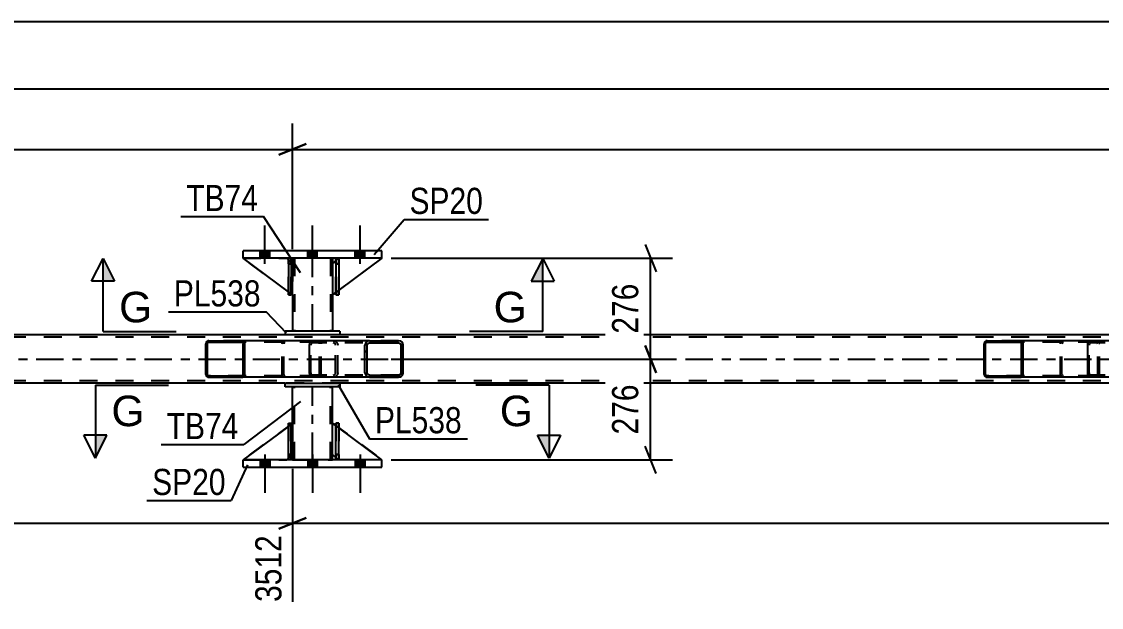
# Model space of a CAD drawing. Header units: millimetres. Extents: x 0 to 841, y 0 to 594.
# Drawn here: x 222.4 to 340.6, y 199 to 263.1 of the extents above; entities that cross this region are included whole.
import ezdxf

# ---------------------------------------------------------------- set-up
doc = ezdxf.new("R2010")
doc.units = ezdxf.units.MM
doc.linetypes.add('DXK_LINE_DOT2', pattern=[3.9198, 1.9599, -1.9599])
doc.linetypes.add('DXK_LINE_DOT3', pattern=[5.9187, 2.979, -0.9799, 0.9799, -0.9799])
doc.styles.add('Arial', font='ARIAL.TTF', dxfattribs={"height": 0.2})
doc.styles.add('Arial Narrow', font='ARIALN.TTF', dxfattribs={"height": 0.2})

# ---------------------------------------------------------------- blocks, each defined once
blk = doc.blocks.new('Bolt-318887585-3120 - 3094')
at = {"linetype": 'Continuous'}
for points in [[(248.54, 237.23), (249.58, 237.23), (249.58, 238.03), (248.54, 238.03)], [(248.54, 237.23), (249.58, 237.23), (249.58, 238.03), (248.54, 238.03)], [(248.54, 237.23), (249.58, 237.23), (249.58, 238.03), (248.54, 238.03)], [(253.74, 237.23), (254.78, 237.23), (254.78, 238.03), (253.74, 238.03)], [(253.74, 237.23), (254.78, 237.23), (254.78, 238.03), (253.74, 238.03)], [(258.94, 237.23), (259.98, 237.23), (259.98, 238.03), (258.94, 238.03)], [(258.94, 237.23), (259.98, 237.23), (259.98, 238.03), (258.94, 238.03)], [(258.94, 237.23), (259.98, 237.23), (259.98, 238.03), (258.94, 238.03)]]:
    blk.add_hatch(color=1, dxfattribs=at).paths.add_polyline_path(points)
at = {"color": 1, "linetype": 'Continuous'}
for p, q in [((249.06, 236.63), (249.06, 240.83)), ((249.06, 236.63), (249.06, 240.83)), ((249.06, 236.63), (249.06, 240.83)), ((254.26, 236.63), (254.26, 240.83)), ((254.26, 236.63), (254.26, 240.83)), ((259.46, 236.63), (259.46, 240.83)), ((259.46, 236.63), (259.46, 240.83)), ((259.46, 236.63), (259.46, 240.83)), ((248.54, 237.23), (248.54, 238.03)), ((248.54, 237.23), (248.54, 238.03)), ((248.54, 237.23), (248.54, 238.03)), ((249.58, 237.23), (249.58, 238.03)), ((249.58, 237.23), (249.58, 238.03)), ((249.58, 237.23), (249.58, 238.03)), ((253.74, 237.23), (253.74, 238.03)), ((253.74, 237.23), (253.74, 238.03)), ((254.78, 237.23), (254.78, 238.03)), ((254.78, 237.23), (254.78, 238.03)), ((258.94, 237.23), (258.94, 238.03)), ((258.94, 237.23), (258.94, 238.03)), ((258.94, 237.23), (258.94, 238.03)), ((259.98, 237.23), (259.98, 238.03)), ((259.98, 237.23), (259.98, 238.03)), ((259.98, 237.23), (259.98, 238.03))]:
    blk.add_line(p, q, dxfattribs=at)
blk = doc.blocks.new('Part-318887585-3236 - 3094')
at = {"linetype": 'Continuous'}
h = blk.add_hatch(dxfattribs=at)
h.set_pattern_fill('', scale=0.7, style=0, pattern_type=0)
h.set_pattern_definition([(45, (246.8169, 227.995), (-1.57154, 1.57154), [])])
h.paths.add_polyline_path([(246.84, 227.87), (246.82, 227.99), (246.74, 228.1), (246.63, 228.17), (246.5, 228.19), (242.93, 228.19), (242.8, 228.17), (242.69, 228.1), (242.61, 227.99), (242.59, 227.87), (242.59, 224.51), (242.61, 224.39), (242.69, 224.29), (242.8, 224.22), (242.93, 224.19), (246.5, 224.19), (246.63, 224.22), (246.74, 224.29), (246.82, 224.39), (246.84, 224.51)])
h.paths.add_polyline_path([(246.66, 224.45), (246.62, 224.4), (246.57, 224.36), (246.5, 224.35), (242.93, 224.35), (242.86, 224.36), (242.81, 224.4), (242.77, 224.45), (242.76, 224.51), (242.76, 227.87), (242.77, 227.93), (242.81, 227.99), (242.86, 228.02), (242.93, 228.03), (246.5, 228.03), (246.57, 228.02), (246.62, 227.99), (246.66, 227.93), (246.67, 227.87), (246.67, 224.51)])
at = {"color": 2, "linetype": 'Continuous'}
for p, q in [((242.61, 227.99), (242.59, 227.87)), ((242.77, 227.93), (242.81, 227.99)), ((242.93, 228.19), (242.8, 228.17)), ((242.81, 227.99), (242.86, 228.02)), ((242.86, 228.02), (242.93, 228.03)), ((242.93, 228.19), (246.5, 228.19)), ((242.93, 228.03), (246.5, 228.03)), ((254.2, 228.19), (246.5, 228.19)), ((246.63, 228.17), (246.5, 228.19)), ((246.5, 228.03), (246.57, 228.02)), ((246.57, 228.02), (246.62, 227.99)), ((246.62, 227.99), (246.66, 227.93)), ((246.84, 227.87), (246.82, 227.99)), ((242.59, 224.51), (242.59, 227.87)), ((242.76, 227.87), (242.77, 227.93)), ((242.76, 224.51), (242.76, 227.87)), ((246.66, 227.93), (246.67, 227.87)), ((246.67, 224.51), (246.67, 227.87)), ((246.84, 224.51), (246.84, 227.87)), ((242.59, 224.51), (242.61, 224.39)), ((242.77, 224.45), (242.76, 224.51)), ((242.81, 224.4), (242.77, 224.45)), ((246.66, 224.45), (246.62, 224.4)), ((246.67, 224.51), (246.66, 224.45)), ((246.82, 224.39), (246.84, 224.51)), ((242.8, 224.22), (242.93, 224.19)), ((242.86, 224.36), (242.81, 224.4)), ((242.93, 224.35), (242.86, 224.36)), ((242.93, 224.35), (246.5, 224.35)), ((242.93, 224.19), (246.5, 224.19)), ((246.57, 224.36), (246.5, 224.35)), ((246.5, 224.19), (246.63, 224.22)), ((254.2, 224.19), (246.5, 224.19)), ((246.62, 224.4), (246.57, 224.36))]:
    blk.add_line(p, q, dxfattribs=at)
at = {"color": 7, "linetype": 'DXK_LINE_DOT2'}
for p, q in [((246.5, 228.19), (242.93, 228.19)), ((254.85, 228.03), (242.93, 228.03)), ((250.94, 227.87), (250.96, 227.99)), ((251.16, 227.99), (251.12, 227.93)), ((251.15, 228.17), (251.28, 228.19)), ((251.16, 227.99), (251.17, 227.99)), ((251.17, 227.99), (251.21, 228.02)), ((251.21, 228.02), (251.28, 228.03)), ((254.85, 228.19), (254.2, 228.19)), ((254.85, 228.19), (254.98, 228.17)), ((254.92, 228.02), (254.85, 228.03)), ((254.97, 227.99), (254.92, 228.02)), ((255.01, 227.93), (254.97, 227.99)), ((255.17, 227.99), (255.19, 227.9)), ((250.94, 224.51), (250.94, 227.87)), ((251.12, 227.93), (251.11, 227.87)), ((251.11, 224.51), (251.11, 227.87)), ((255.02, 227.87), (255.01, 227.93)), ((255.02, 224.51), (255.02, 227.87)), ((255.19, 227.9), (255.19, 227.87)), ((255.19, 224.51), (255.19, 227.87)), ((250.96, 224.39), (250.94, 224.51)), ((251.11, 224.51), (251.12, 224.45)), ((251.12, 224.45), (251.16, 224.4)), ((254.97, 224.4), (255.01, 224.45)), ((255.01, 224.45), (255.02, 224.51)), ((255.19, 224.49), (255.17, 224.39)), ((255.19, 224.51), (255.19, 224.49)), ((254.85, 224.35), (242.93, 224.35)), ((246.5, 224.19), (242.93, 224.19)), ((251.28, 224.19), (251.15, 224.22)), ((251.16, 224.4), (251.17, 224.39)), ((251.17, 224.39), (251.21, 224.36)), ((251.21, 224.36), (251.28, 224.35)), ((254.85, 224.19), (254.2, 224.19)), ((254.85, 224.35), (254.92, 224.36)), ((254.98, 224.22), (254.85, 224.19)), ((254.92, 224.36), (254.97, 224.4))]:
    blk.add_line(p, q, dxfattribs=at)
at = {"color": 2, "linetype": 'Continuous'}
for centre, start, end in [((242.91, 227.86), 110.7583, 155.68), ((246.52, 227.86), 24.32, 69.2417), ((242.91, 224.53), 204.32, 249.2417), ((246.52, 224.53), 290.7583, 335.68)]:
    blk.add_arc(centre, 0.331, start, end, dxfattribs=at)
at = {"color": 7, "linetype": 'DXK_LINE_DOT2'}
for centre, start, end in [((251.26, 227.86), 110.7583, 155.68), ((254.86, 227.86), 24.32, 69.2417), ((251.26, 224.53), 204.32, 249.2417), ((254.86, 224.53), 290.7583, 335.68)]:
    blk.add_arc(centre, 0.331, start, end, dxfattribs=at)
blk = doc.blocks.new('Bolt-318887585-3119 - 3094')
at = {"linetype": 'Continuous'}
for points in [[(249.58, 215.15), (248.54, 215.15), (248.54, 214.35), (249.58, 214.35)], [(249.58, 215.15), (248.54, 215.15), (248.54, 214.35), (249.58, 214.35)], [(249.58, 215.15), (248.54, 215.15), (248.54, 214.35), (249.58, 214.35)], [(254.78, 215.15), (253.74, 215.15), (253.74, 214.35), (254.78, 214.35)], [(254.78, 215.15), (253.74, 215.15), (253.74, 214.35), (254.78, 214.35)], [(259.98, 215.15), (258.94, 215.15), (258.94, 214.35), (259.98, 214.35)], [(259.98, 215.15), (258.94, 215.15), (258.94, 214.35), (259.98, 214.35)], [(259.98, 215.15), (258.94, 215.15), (258.94, 214.35), (259.98, 214.35)]]:
    blk.add_hatch(color=1, dxfattribs=at).paths.add_polyline_path(points)
at = {"color": 1, "linetype": 'Continuous'}
for p, q in [((248.54, 215.15), (248.54, 214.35)), ((248.54, 215.15), (248.54, 214.35)), ((248.54, 215.15), (248.54, 214.35)), ((249.06, 215.75), (249.06, 211.55)), ((249.06, 215.75), (249.06, 211.55)), ((249.06, 215.75), (249.06, 211.55)), ((249.58, 215.15), (249.58, 214.35)), ((249.58, 215.15), (249.58, 214.35)), ((249.58, 215.15), (249.58, 214.35)), ((253.74, 215.15), (253.74, 214.35)), ((253.74, 215.15), (253.74, 214.35)), ((254.26, 215.75), (254.26, 211.55)), ((254.26, 215.75), (254.26, 211.55)), ((254.78, 215.15), (254.78, 214.35)), ((254.78, 215.15), (254.78, 214.35)), ((258.94, 215.15), (258.94, 214.35)), ((258.94, 215.15), (258.94, 214.35)), ((258.94, 215.15), (258.94, 214.35)), ((259.46, 215.75), (259.46, 211.55)), ((259.46, 215.75), (259.46, 211.55)), ((259.46, 215.75), (259.46, 211.55)), ((259.98, 215.15), (259.98, 214.35)), ((259.98, 215.15), (259.98, 214.35)), ((259.98, 215.15), (259.98, 214.35))]:
    blk.add_line(p, q, dxfattribs=at)
blk = doc.blocks.new('Part-318887585-3174 - 3094')
at = {"color": 7, "linetype": 'DXK_LINE_DOT2'}
for p, q in [((775.6, 228.59), (111.25, 228.59)), ((257.26, 228.83), (251.26, 228.83)), ((775.6, 223.79), (111.25, 223.79)), ((257.26, 223.55), (251.26, 223.55))]:
    blk.add_line(p, q, dxfattribs=at)
at = {"color": 2, "linetype": 'Continuous'}
for p, q in [((251.26, 228.83), (112.6, 228.83)), ((506.48, 228.83), (257.26, 228.83)), ((251.26, 223.55), (112.6, 223.55)), ((506.48, 223.55), (257.26, 223.55))]:
    blk.add_line(p, q, dxfattribs=at)
at = {"color": 7, "linetype": 'DXK_LINE_DOT3'}
blk.add_line((111.59, 226.19), (775.6, 226.19), dxfattribs=at)
blk = doc.blocks.new('Part-318887585-3250 - 3094')
at = {"color": 2, "linetype": 'Continuous'}
for p, q in [((252.06, 237.23), (252.06, 236.63)), ((256.46, 237.23), (256.46, 236.63)), ((252.06, 233.23), (252.06, 229.23)), ((256.46, 233.23), (256.46, 229.23))]:
    blk.add_line(p, q, dxfattribs=at)
at = {"color": 7, "linetype": 'DXK_LINE_DOT2'}
for p, q in [((256.46, 237.23), (252.06, 237.23)), ((252.06, 236.63), (252.06, 233.23)), ((252.3, 237.23), (252.3, 229.23)), ((256.22, 237.23), (256.22, 229.23)), ((256.46, 236.63), (256.46, 233.23)), ((256.46, 229.23), (252.06, 229.23))]:
    blk.add_line(p, q, dxfattribs=at)
at = {"color": 7, "linetype": 'DXK_LINE_DOT3'}
blk.add_line((254.26, 229.23), (254.26, 237.23), dxfattribs=at)
blk = doc.blocks.new('Part-318887585-3223 - 3094')
at = {"color": 2, "linetype": 'Continuous'}
for p, q in [((257.26, 229.23), (251.26, 229.23)), ((251.26, 229.23), (251.26, 228.83)), ((257.26, 229.23), (257.26, 228.83)), ((257.26, 228.83), (251.26, 228.83))]:
    blk.add_line(p, q, dxfattribs=at)
blk = doc.blocks.new('Part-318887585-3230 - 3094')
at = {"color": 2, "linetype": 'Continuous'}
for p, q in [((257.14, 237.23), (256.82, 237.23)), ((256.82, 237.23), (256.82, 233.23)), ((257.14, 237.23), (257.14, 237.23)), ((257.14, 237.23), (257.14, 233.23)), ((257.14, 233.23), (256.82, 233.23))]:
    blk.add_line(p, q, dxfattribs=at)
at = {"color": 7, "linetype": 'DXK_LINE_DOT2'}
for p, q in [((256.82, 236.63), (256.82, 237.23)), ((257.14, 236.63), (256.82, 236.63)), ((256.82, 236.63), (256.82, 233.23)), ((257.14, 236.63), (257.14, 237.23)), ((257.14, 237.23), (257.14, 237.23)), ((257.14, 233.23), (257.14, 236.63))]:
    blk.add_line(p, q, dxfattribs=at)
blk = doc.blocks.new('Part-318887585-3235 - 3094')
at = {"linetype": 'Continuous'}
h = blk.add_hatch(dxfattribs=at)
h.set_pattern_fill('', scale=0.7, style=0, pattern_type=0)
h.set_pattern_definition([(45, (264.149, 227.8961), (-1.57154, 1.57154), [])])
h.paths.add_polyline_path([(264.19, 227.71), (264.15, 227.9), (264.04, 228.05), (263.88, 228.16), (263.68, 228.19), (260.5, 228.19), (260.31, 228.16), (260.14, 228.05), (260.04, 227.9), (260, 227.71), (260, 224.67), (260.04, 224.49), (260.14, 224.33), (260.31, 224.23), (260.5, 224.19), (263.68, 224.19), (263.88, 224.23), (264.04, 224.33), (264.15, 224.49), (264.19, 224.67)])
h.paths.add_polyline_path([(263.92, 224.58), (263.86, 224.5), (263.78, 224.45), (263.68, 224.43), (260.5, 224.43), (260.4, 224.45), (260.32, 224.5), (260.27, 224.58), (260.25, 224.67), (260.25, 227.71), (260.27, 227.8), (260.32, 227.88), (260.4, 227.93), (260.5, 227.95), (263.68, 227.95), (263.78, 227.93), (263.86, 227.88), (263.92, 227.8), (263.94, 227.71), (263.94, 224.67)])
at = {"color": 2, "linetype": 'Continuous'}
for p, q in [((253.95, 227.9), (254.01, 228.05)), ((254.01, 228.05), (254.1, 228.16)), ((254.1, 228.16), (254.2, 228.19)), ((260.5, 228.19), (254.2, 228.19)), ((260.5, 228.19), (260.31, 228.16)), ((260.5, 228.19), (263.68, 228.19)), ((263.88, 228.16), (263.68, 228.19)), ((253.93, 227.71), (253.95, 227.9)), ((253.93, 224.67), (253.93, 227.71)), ((260.04, 227.9), (260, 227.71)), ((260, 224.67), (260, 227.71)), ((260.25, 227.71), (260.27, 227.8)), ((260.25, 224.67), (260.25, 227.71)), ((260.27, 227.8), (260.32, 227.88)), ((260.32, 227.88), (260.4, 227.93)), ((260.4, 227.93), (260.5, 227.95)), ((260.5, 227.95), (263.68, 227.95)), ((263.68, 227.95), (263.78, 227.93)), ((263.78, 227.93), (263.86, 227.88)), ((263.86, 227.88), (263.92, 227.8)), ((263.92, 227.8), (263.94, 227.71)), ((263.94, 224.67), (263.94, 227.71)), ((264.19, 227.71), (264.15, 227.9)), ((264.19, 224.67), (264.19, 227.71)), ((253.95, 224.49), (253.93, 224.67)), ((254.01, 224.33), (253.95, 224.49)), ((260, 224.67), (260.04, 224.49)), ((260.27, 224.58), (260.25, 224.67)), ((260.32, 224.5), (260.27, 224.58)), ((260.4, 224.45), (260.32, 224.5)), ((260.5, 224.43), (260.4, 224.45)), ((260.5, 224.43), (263.68, 224.43)), ((263.78, 224.45), (263.68, 224.43)), ((263.86, 224.5), (263.78, 224.45)), ((263.92, 224.58), (263.86, 224.5)), ((263.94, 224.67), (263.92, 224.58)), ((264.15, 224.49), (264.19, 224.67)), ((254.1, 224.23), (254.01, 224.33)), ((254.2, 224.19), (254.1, 224.23)), ((260.5, 224.19), (254.2, 224.19)), ((260.31, 224.23), (260.5, 224.19)), ((260.5, 224.19), (263.68, 224.19)), ((263.68, 224.19), (263.88, 224.23))]:
    blk.add_line(p, q, dxfattribs=at)
at = {"color": 7, "linetype": 'DXK_LINE_DOT2'}
for p, q in [((255.19, 227.95), (255.19, 228.19)), ((256.53, 228.19), (256.73, 228.16)), ((263.68, 228.19), (260.5, 228.19)), ((254.07, 227.8), (254.06, 227.71)), ((254.06, 224.67), (254.06, 227.71)), ((254.1, 227.88), (254.07, 227.8)), ((254.15, 227.93), (254.1, 227.88)), ((254.2, 227.95), (254.15, 227.93)), ((263.68, 227.95), (254.2, 227.95)), ((256.63, 227.93), (256.53, 227.95)), ((256.71, 227.88), (256.63, 227.93)), ((256.77, 227.8), (256.71, 227.88)), ((256.79, 227.71), (256.77, 227.8)), ((256.79, 224.67), (256.79, 227.71)), ((257, 227.9), (257.04, 227.71)), ((257.04, 224.67), (257.04, 227.71)), ((254.06, 224.67), (254.07, 224.58)), ((254.07, 224.58), (254.1, 224.5)), ((254.1, 224.5), (254.15, 224.45)), ((254.15, 224.45), (254.2, 224.43)), ((263.68, 224.43), (254.2, 224.43)), ((255.19, 224.19), (255.19, 224.43)), ((256.53, 224.43), (256.63, 224.45)), ((256.63, 224.45), (256.71, 224.5)), ((256.71, 224.5), (256.77, 224.58)), ((256.77, 224.58), (256.79, 224.67)), ((257.04, 224.67), (257, 224.49)), ((256.73, 224.23), (256.53, 224.19)), ((263.68, 224.19), (260.5, 224.19))]:
    blk.add_line(p, q, dxfattribs=at)
for centre, start, end in [((256.55, 227.7), 23.8494, 68.8059), ((256.55, 224.69), 291.1941, 336.1506)]:
    blk.add_arc(centre, 0.492, start, end, dxfattribs=at)
at = {"color": 2, "linetype": 'Continuous'}
for centre, start, end in [((260.49, 227.7), 111.1941, 156.1506), ((263.7, 227.7), 23.8494, 68.8059), ((260.49, 224.69), 203.8494, 248.8059), ((263.7, 224.69), 291.1941, 336.1506)]:
    blk.add_arc(centre, 0.492, start, end, dxfattribs=at)
blk = doc.blocks.new('Part-318887585-3252 - 3094')
at = {"color": 7, "linetype": 'DXK_LINE_DOT2'}
for p, q in [((251.62, 236.63), (251.62, 237.23)), ((251.62, 237.23), (251.62, 237.23)), ((251.62, 237.23), (251.62, 233.23)), ((251.94, 237.23), (251.62, 237.23)), ((251.62, 233.23), (251.62, 236.63)), ((251.62, 236.63), (251.94, 236.63)), ((251.94, 236.63), (251.94, 237.23)), ((251.94, 233.23), (251.94, 237.23)), ((251.94, 236.63), (251.94, 233.23)), ((251.62, 233.23), (251.94, 233.23))]:
    blk.add_line(p, q, dxfattribs=at)
blk = doc.blocks.new('Part-318887585-3258 - 3094')
at = {"color": 2, "linetype": 'Continuous'}
for p, q in [((246.66, 214.35), (246.66, 215.15)), ((261.86, 215.15), (246.66, 215.15)), ((261.86, 214.35), (261.86, 215.15)), ((246.66, 214.35), (261.86, 214.35))]:
    blk.add_line(p, q, dxfattribs=at)
at = {"color": 7, "linetype": 'DXK_LINE_DOT2'}
for p, q in [((246.66, 214.35), (246.66, 215.15)), ((261.86, 214.35), (261.86, 215.15))]:
    blk.add_line(p, q, dxfattribs=at)
blk = doc.blocks.new('Part-318887585-3263 - 3094')
at = {"color": 2, "linetype": 'Continuous'}
for p, q in [((246.66, 237.23), (246.66, 238.03)), ((261.86, 238.03), (246.66, 238.03)), ((261.86, 237.23), (261.86, 238.03)), ((261.86, 237.23), (246.66, 237.23))]:
    blk.add_line(p, q, dxfattribs=at)
at = {"color": 7, "linetype": 'DXK_LINE_DOT2'}
for p, q in [((246.66, 237.23), (246.66, 238.03)), ((261.86, 237.23), (261.86, 238.03))]:
    blk.add_line(p, q, dxfattribs=at)
blk = doc.blocks.new('Part-318887585-3268 - 3094')
at = {"color": 2, "linetype": 'Continuous'}
for p, q in [((252.06, 219.15), (252.06, 223.15)), ((256.46, 219.15), (256.46, 223.15)), ((252.06, 215.15), (252.06, 215.75)), ((256.46, 215.15), (256.46, 215.75))]:
    blk.add_line(p, q, dxfattribs=at)
at = {"color": 7, "linetype": 'DXK_LINE_DOT2'}
for p, q in [((256.46, 223.15), (252.06, 223.15)), ((252.3, 215.15), (252.3, 223.15)), ((256.22, 215.15), (256.22, 223.15)), ((252.06, 215.75), (252.06, 219.15)), ((256.46, 215.75), (256.46, 219.15)), ((252.06, 215.15), (256.46, 215.15))]:
    blk.add_line(p, q, dxfattribs=at)
at = {"color": 7, "linetype": 'DXK_LINE_DOT3'}
blk.add_line((254.26, 215.15), (254.26, 223.15), dxfattribs=at)
blk = doc.blocks.new('Part-318887585-3273 - 3094')
at = {"color": 2, "linetype": 'Continuous'}
for p, q in [((251.26, 223.55), (257.26, 223.55)), ((251.26, 223.15), (251.26, 223.55)), ((257.26, 223.55), (257.26, 223.15)), ((257.26, 223.15), (251.26, 223.15))]:
    blk.add_line(p, q, dxfattribs=at)
blk = doc.blocks.new('Part-318887585-3275 - 3094')
at = {"color": 7, "linetype": 'DXK_LINE_DOT2'}
for p, q in [((257.14, 219.15), (256.82, 219.15)), ((256.82, 215.75), (256.82, 219.15)), ((256.82, 219.15), (256.82, 215.15)), ((257.14, 219.15), (257.14, 215.75)), ((257.14, 215.15), (257.14, 219.15)), ((257.14, 215.75), (256.82, 215.75)), ((256.82, 215.15), (256.82, 215.75)), ((257.14, 215.15), (256.82, 215.15)), ((257.14, 215.75), (257.14, 215.15)), ((257.14, 215.15), (257.14, 215.15))]:
    blk.add_line(p, q, dxfattribs=at)
blk = doc.blocks.new('Part-318887585-3277 - 3094')
at = {"color": 2, "linetype": 'Continuous'}
for p, q in [((256.82, 215.15), (256.82, 219.15)), ((256.82, 219.15), (257.14, 219.15)), ((257.14, 215.15), (257.14, 219.15)), ((256.82, 215.15), (256.82, 215.15)), ((257.14, 215.15), (256.82, 215.15))]:
    blk.add_line(p, q, dxfattribs=at)
at = {"color": 7, "linetype": 'DXK_LINE_DOT2'}
for p, q in [((256.82, 219.15), (256.82, 215.75)), ((257.14, 215.75), (257.14, 219.15)), ((256.82, 215.75), (256.82, 215.15)), ((256.82, 215.75), (257.14, 215.75)), ((257.14, 215.15), (257.14, 215.75)), ((257.14, 215.15), (257.14, 215.15))]:
    blk.add_line(p, q, dxfattribs=at)
blk = doc.blocks.new('Part-318887585-3285 - 3094')
at = {"linetype": 'Continuous'}
h = blk.add_hatch(dxfattribs=at)
h.set_pattern_fill('', scale=0.7, style=0, pattern_type=0)
h.set_pattern_definition([(45, (331.951, 227.995), (-1.57154, 1.57154), [])])
h.paths.add_polyline_path([(331.98, 227.87), (331.95, 227.99), (331.88, 228.1), (331.77, 228.17), (331.64, 228.19), (328.06, 228.19), (327.93, 228.17), (327.82, 228.1), (327.75, 227.99), (327.72, 227.87), (327.72, 224.51), (327.75, 224.39), (327.82, 224.29), (327.93, 224.22), (328.06, 224.19), (331.64, 224.19), (331.77, 224.22), (331.88, 224.29), (331.95, 224.39), (331.98, 224.51)])
h.paths.add_polyline_path([(331.79, 224.45), (331.76, 224.4), (331.7, 224.36), (331.64, 224.35), (328.06, 224.35), (328, 224.36), (327.94, 224.4), (327.9, 224.45), (327.89, 224.51), (327.89, 227.87), (327.9, 227.93), (327.94, 227.99), (328, 228.02), (328.06, 228.03), (331.64, 228.03), (331.7, 228.02), (331.76, 227.99), (331.79, 227.93), (331.81, 227.87), (331.81, 224.51)])
at = {"color": 2, "linetype": 'Continuous'}
for p, q in [((327.75, 227.99), (327.72, 227.87)), ((327.9, 227.93), (327.94, 227.99)), ((328.06, 228.19), (327.93, 228.17)), ((327.94, 227.99), (328, 228.02)), ((328, 228.02), (328.06, 228.03)), ((328.06, 228.19), (331.64, 228.19)), ((328.06, 228.03), (331.64, 228.03)), ((339.33, 228.19), (331.64, 228.19)), ((331.77, 228.17), (331.64, 228.19)), ((331.64, 228.03), (331.7, 228.02)), ((331.7, 228.02), (331.76, 227.99)), ((331.76, 227.99), (331.79, 227.93)), ((331.98, 227.87), (331.95, 227.99)), ((327.72, 224.51), (327.72, 227.87)), ((327.89, 227.87), (327.9, 227.93)), ((327.89, 224.51), (327.89, 227.87)), ((331.79, 227.93), (331.81, 227.87)), ((331.81, 224.51), (331.81, 227.87)), ((331.98, 224.51), (331.98, 227.87)), ((327.72, 224.51), (327.75, 224.39)), ((327.9, 224.45), (327.89, 224.51)), ((327.94, 224.4), (327.9, 224.45)), ((331.79, 224.45), (331.76, 224.4)), ((331.81, 224.51), (331.79, 224.45)), ((331.95, 224.39), (331.98, 224.51)), ((327.93, 224.22), (328.06, 224.19)), ((328, 224.36), (327.94, 224.4)), ((328.06, 224.35), (328, 224.36)), ((328.06, 224.35), (331.64, 224.35)), ((328.06, 224.19), (331.64, 224.19)), ((331.7, 224.36), (331.64, 224.35)), ((331.64, 224.19), (331.77, 224.22)), ((339.33, 224.19), (331.64, 224.19)), ((331.76, 224.4), (331.7, 224.36))]:
    blk.add_line(p, q, dxfattribs=at)
at = {"color": 7, "linetype": 'DXK_LINE_DOT2'}
for p, q in [((331.64, 228.19), (328.06, 228.19)), ((339.99, 228.03), (328.06, 228.03)), ((336.07, 227.87), (336.1, 227.99)), ((336.29, 227.99), (336.25, 227.93)), ((336.28, 228.17), (336.41, 228.19)), ((336.29, 227.99), (336.3, 227.99)), ((336.3, 227.99), (336.35, 228.02)), ((336.35, 228.02), (336.41, 228.03)), ((339.99, 228.19), (339.33, 228.19)), ((339.99, 228.19), (340.12, 228.17)), ((340.05, 228.02), (339.99, 228.03)), ((340.11, 227.99), (340.05, 228.02)), ((340.14, 227.93), (340.11, 227.99)), ((340.3, 227.99), (340.32, 227.9)), ((336.07, 224.51), (336.07, 227.87)), ((336.25, 227.93), (336.24, 227.87)), ((336.24, 224.51), (336.24, 227.87)), ((340.16, 227.87), (340.14, 227.93)), ((340.16, 224.51), (340.16, 227.87)), ((340.32, 227.9), (340.33, 227.87)), ((340.33, 224.51), (340.33, 227.87)), ((336.1, 224.39), (336.07, 224.51)), ((336.24, 224.51), (336.25, 224.45)), ((336.25, 224.45), (336.29, 224.4)), ((340.11, 224.4), (340.14, 224.45)), ((340.14, 224.45), (340.16, 224.51)), ((340.32, 224.49), (340.3, 224.39)), ((340.33, 224.51), (340.32, 224.49)), ((339.99, 224.35), (328.06, 224.35)), ((331.64, 224.19), (328.06, 224.19)), ((336.41, 224.19), (336.28, 224.22)), ((336.29, 224.4), (336.3, 224.39)), ((336.3, 224.39), (336.35, 224.36)), ((336.35, 224.36), (336.41, 224.35)), ((339.99, 224.19), (339.33, 224.19)), ((339.99, 224.35), (340.05, 224.36)), ((340.12, 224.22), (339.99, 224.19)), ((340.05, 224.36), (340.11, 224.4))]:
    blk.add_line(p, q, dxfattribs=at)
at = {"color": 2, "linetype": 'Continuous'}
for centre, start, end in [((328.05, 227.86), 110.7583, 155.68), ((331.65, 227.86), 24.32, 69.2417), ((328.05, 224.53), 204.32, 249.2417), ((331.65, 224.53), 290.7583, 335.68)]:
    blk.add_arc(centre, 0.331, start, end, dxfattribs=at)
at = {"color": 7, "linetype": 'DXK_LINE_DOT2'}
for centre, start, end in [((336.4, 227.86), 110.7583, 155.68), ((340, 227.86), 24.32, 69.2417), ((336.4, 224.53), 204.32, 249.2417), ((340, 224.53), 290.7583, 335.68)]:
    blk.add_arc(centre, 0.331, start, end, dxfattribs=at)
blk = doc.blocks.new('Part-318887585-3304 - 3094')
at = {"color": 2, "linetype": 'Continuous'}
for p, q in [((256.82, 236.99), (256.46, 236.63)), ((256.46, 236.63), (256.46, 233.23)), ((261.86, 237.23), (257.14, 233.73)), ((256.82, 233.49), (256.46, 233.23))]:
    blk.add_line(p, q, dxfattribs=at)
at = {"color": 7, "linetype": 'DXK_LINE_DOT2'}
for p, q in [((257.06, 237.23), (256.82, 236.99)), ((261.86, 237.23), (257.06, 237.23)), ((257.14, 233.73), (256.82, 233.49))]:
    blk.add_line(p, q, dxfattribs=at)
blk = doc.blocks.new('Part-318887585-3305 - 3094')
at = {"color": 7, "linetype": 'DXK_LINE_DOT2'}
for p, q in [((257.06, 237.23), (256.46, 236.63)), ((256.46, 233.23), (261.86, 237.23)), ((256.46, 236.63), (256.46, 233.23)), ((261.86, 237.23), (257.06, 237.23))]:
    blk.add_line(p, q, dxfattribs=at)
blk = doc.blocks.new('Part-318887585-3306 - 3094')
at = {"color": 2, "linetype": 'Continuous'}
for p, q in [((251.62, 233.56), (246.66, 237.23)), ((251.62, 237.08), (251.46, 237.23)), ((252.06, 236.63), (251.94, 236.76)), ((252.06, 236.63), (252.06, 236.63)), ((252.06, 233.23), (252.06, 236.63)), ((251.94, 233.33), (252.06, 233.23)), ((252.06, 233.23), (252.06, 233.23))]:
    blk.add_line(p, q, dxfattribs=at)
at = {"color": 7, "linetype": 'DXK_LINE_DOT2'}
for p, q in [((251.46, 237.23), (246.66, 237.23)), ((251.46, 237.23), (252.06, 236.63)), ((251.94, 236.76), (251.62, 237.08)), ((252.06, 236.63), (252.06, 233.23)), ((251.94, 233.33), (251.62, 233.56))]:
    blk.add_line(p, q, dxfattribs=at)
blk = doc.blocks.new('Part-318887585-3307 - 3094')
at = {"color": 7, "linetype": 'DXK_LINE_DOT2'}
for p, q in [((252.06, 233.23), (246.66, 237.23)), ((246.66, 237.23), (251.46, 237.23)), ((251.46, 237.23), (252.06, 236.63)), ((252.06, 236.63), (251.46, 237.23)), ((252.06, 236.63), (252.06, 233.23)), ((252.06, 236.63), (252.06, 236.63)), ((252.06, 236.63), (252.06, 233.23))]:
    blk.add_line(p, q, dxfattribs=at)
blk = doc.blocks.new('Part-318887585-3308 - 3094')
at = {"color": 2, "linetype": 'Continuous'}
for p, q in [((251.94, 237.23), (251.62, 237.23)), ((251.62, 237.23), (251.62, 233.23)), ((251.94, 237.23), (251.94, 237.23)), ((251.94, 237.23), (251.94, 233.23)), ((251.94, 233.23), (251.62, 233.23))]:
    blk.add_line(p, q, dxfattribs=at)
at = {"color": 7, "linetype": 'DXK_LINE_DOT2'}
for p, q in [((251.62, 236.63), (251.62, 237.23)), ((251.94, 236.63), (251.62, 236.63)), ((251.62, 236.63), (251.62, 233.23)), ((251.94, 236.63), (251.94, 237.23)), ((251.94, 237.23), (251.94, 237.23)), ((251.94, 233.23), (251.94, 236.63))]:
    blk.add_line(p, q, dxfattribs=at)
blk = doc.blocks.new('Part-318887585-3310 - 3094')
at = {"linetype": 'Continuous'}
h = blk.add_hatch(dxfattribs=at)
h.set_pattern_fill('', scale=0.7, style=0, pattern_type=0)
h.set_pattern_definition([(45, (349.2832, 227.8961), (-1.57154, 1.57154), [])])
h.paths.add_polyline_path([(349.32, 227.71), (349.28, 227.9), (349.17, 228.05), (349.01, 228.16), (348.82, 228.19), (345.63, 228.19), (345.44, 228.16), (345.28, 228.05), (345.17, 227.9), (345.13, 227.71), (345.13, 224.67), (345.17, 224.49), (345.28, 224.33), (345.44, 224.23), (345.63, 224.19), (348.82, 224.19), (349.01, 224.23), (349.17, 224.33), (349.28, 224.49), (349.32, 224.67)])
h.paths.add_polyline_path([(349.05, 224.58), (349, 224.5), (348.91, 224.45), (348.82, 224.43), (345.63, 224.43), (345.54, 224.45), (345.46, 224.5), (345.4, 224.58), (345.38, 224.67), (345.38, 227.71), (345.4, 227.8), (345.46, 227.88), (345.54, 227.93), (345.63, 227.95), (348.82, 227.95), (348.91, 227.93), (349, 227.88), (349.05, 227.8), (349.07, 227.71), (349.07, 224.67)])
at = {"color": 2, "linetype": 'Continuous'}
for p, q in [((339.08, 227.9), (339.14, 228.05)), ((339.14, 228.05), (339.23, 228.16)), ((339.23, 228.16), (339.33, 228.19)), ((345.63, 228.19), (339.33, 228.19)), ((345.63, 228.19), (345.44, 228.16)), ((345.63, 228.19), (348.82, 228.19)), ((349.01, 228.16), (348.82, 228.19)), ((339.06, 227.71), (339.08, 227.9)), ((339.06, 224.67), (339.06, 227.71)), ((345.17, 227.9), (345.13, 227.71)), ((345.13, 224.67), (345.13, 227.71)), ((345.38, 227.71), (345.4, 227.8)), ((345.38, 224.67), (345.38, 227.71)), ((345.4, 227.8), (345.46, 227.88)), ((345.46, 227.88), (345.54, 227.93)), ((345.54, 227.93), (345.63, 227.95)), ((345.63, 227.95), (348.82, 227.95)), ((348.82, 227.95), (348.91, 227.93)), ((348.91, 227.93), (349, 227.88)), ((349, 227.88), (349.05, 227.8)), ((349.05, 227.8), (349.07, 227.71)), ((349.07, 224.67), (349.07, 227.71)), ((349.32, 227.71), (349.28, 227.9)), ((349.32, 224.67), (349.32, 227.71)), ((339.08, 224.49), (339.06, 224.67)), ((339.14, 224.33), (339.08, 224.49)), ((345.13, 224.67), (345.17, 224.49)), ((345.4, 224.58), (345.38, 224.67)), ((345.46, 224.5), (345.4, 224.58)), ((345.54, 224.45), (345.46, 224.5)), ((345.63, 224.43), (345.54, 224.45)), ((345.63, 224.43), (348.82, 224.43)), ((348.91, 224.45), (348.82, 224.43)), ((349, 224.5), (348.91, 224.45)), ((349.05, 224.58), (349, 224.5)), ((349.07, 224.67), (349.05, 224.58)), ((349.28, 224.49), (349.32, 224.67)), ((339.23, 224.23), (339.14, 224.33)), ((339.33, 224.19), (339.23, 224.23)), ((345.63, 224.19), (339.33, 224.19)), ((345.44, 224.23), (345.63, 224.19)), ((345.63, 224.19), (348.82, 224.19)), ((348.82, 224.19), (349.01, 224.23))]:
    blk.add_line(p, q, dxfattribs=at)
at = {"color": 7, "linetype": 'DXK_LINE_DOT2'}
for p, q in [((340.33, 227.95), (340.33, 228.19)), ((341.67, 228.19), (341.86, 228.16)), ((348.82, 228.19), (345.63, 228.19)), ((339.21, 227.8), (339.2, 227.71)), ((339.2, 224.67), (339.2, 227.71)), ((339.24, 227.88), (339.21, 227.8)), ((339.28, 227.93), (339.24, 227.88)), ((339.33, 227.95), (339.28, 227.93)), ((348.82, 227.95), (339.33, 227.95)), ((341.76, 227.93), (341.67, 227.95)), ((341.85, 227.88), (341.76, 227.93)), ((341.9, 227.8), (341.85, 227.88)), ((341.92, 227.71), (341.9, 227.8)), ((341.92, 224.67), (341.92, 227.71)), ((342.13, 227.9), (342.17, 227.71)), ((342.17, 224.67), (342.17, 227.71)), ((339.2, 224.67), (339.21, 224.58)), ((339.21, 224.58), (339.24, 224.5)), ((339.24, 224.5), (339.28, 224.45)), ((339.28, 224.45), (339.33, 224.43)), ((348.82, 224.43), (339.33, 224.43)), ((340.33, 224.19), (340.33, 224.43)), ((341.67, 224.43), (341.76, 224.45)), ((341.76, 224.45), (341.85, 224.5)), ((341.85, 224.5), (341.9, 224.58)), ((341.9, 224.58), (341.92, 224.67)), ((342.17, 224.67), (342.13, 224.49)), ((341.86, 224.23), (341.67, 224.19)), ((348.82, 224.19), (345.63, 224.19))]:
    blk.add_line(p, q, dxfattribs=at)
for centre, start, end in [((341.68, 227.7), 23.8494, 68.8059), ((341.68, 224.69), 291.1941, 336.1506)]:
    blk.add_arc(centre, 0.492, start, end, dxfattribs=at)
at = {"color": 2, "linetype": 'Continuous'}
for centre, start, end in [((345.62, 227.7), 111.1941, 156.1506), ((348.83, 227.7), 23.8494, 68.8059), ((345.62, 224.69), 203.8494, 248.8059), ((348.83, 224.69), 291.1941, 336.1506)]:
    blk.add_arc(centre, 0.492, start, end, dxfattribs=at)
blk = doc.blocks.new('Part-318887585-3312 - 3094')
at = {"color": 7, "linetype": 'DXK_LINE_DOT2'}
for p, q in [((251.62, 219.15), (251.94, 219.15)), ((251.62, 215.75), (251.62, 219.15)), ((251.62, 219.15), (251.62, 215.15)), ((251.94, 219.15), (251.94, 215.75)), ((251.94, 215.15), (251.94, 219.06)), ((251.94, 215.75), (251.62, 215.75)), ((251.62, 215.15), (251.62, 215.75)), ((251.94, 215.15), (251.62, 215.15)), ((251.94, 215.75), (251.94, 215.15)), ((251.94, 215.15), (251.94, 215.15))]:
    blk.add_line(p, q, dxfattribs=at)
blk = doc.blocks.new('Part-318887585-3314 - 3094')
at = {"color": 2, "linetype": 'Continuous'}
for p, q in [((251.62, 215.15), (251.62, 219.15)), ((251.62, 219.15), (251.94, 219.15)), ((251.94, 215.15), (251.94, 219.15)), ((251.62, 215.15), (251.62, 215.15)), ((251.94, 215.15), (251.62, 215.15))]:
    blk.add_line(p, q, dxfattribs=at)
at = {"color": 7, "linetype": 'DXK_LINE_DOT2'}
for p, q in [((251.62, 219.15), (251.62, 215.75)), ((251.94, 215.75), (251.94, 219.15)), ((251.62, 215.75), (251.62, 215.15)), ((251.62, 215.75), (251.94, 215.75)), ((251.94, 215.15), (251.94, 215.75)), ((251.94, 215.15), (251.94, 215.15))]:
    blk.add_line(p, q, dxfattribs=at)
blk = doc.blocks.new('Part-318887585-3315 - 3094')
at = {"color": 7, "linetype": 'DXK_LINE_DOT2'}
for p, q in [((252.06, 219.15), (246.66, 215.15)), ((252.06, 215.75), (252.06, 219.15)), ((252.06, 219.15), (252.06, 215.75)), ((246.66, 215.15), (251.46, 215.15)), ((251.46, 215.15), (252.06, 215.75)), ((252.06, 215.75), (251.46, 215.15)), ((252.06, 215.75), (252.06, 215.75))]:
    blk.add_line(p, q, dxfattribs=at)
blk = doc.blocks.new('Part-318887585-3316 - 3094')
at = {"color": 2, "linetype": 'Continuous'}
for p, q in [((251.62, 218.82), (246.66, 215.15)), ((252.06, 219.15), (251.94, 219.06)), ((252.06, 215.75), (252.06, 219.15)), ((251.62, 215.31), (251.46, 215.15)), ((252.06, 215.75), (251.94, 215.63)), ((252.06, 215.75), (252.06, 215.75))]:
    blk.add_line(p, q, dxfattribs=at)
at = {"color": 7, "linetype": 'DXK_LINE_DOT2'}
for p, q in [((251.94, 219.06), (251.62, 218.82)), ((252.06, 215.75), (252.06, 219.15)), ((246.66, 215.15), (251.46, 215.15)), ((252.06, 215.75), (251.46, 215.15)), ((251.94, 215.63), (251.62, 215.31))]:
    blk.add_line(p, q, dxfattribs=at)
blk = doc.blocks.new('Part-318887585-3317 - 3094')
at = {"color": 7, "linetype": 'DXK_LINE_DOT2'}
for p, q in [((256.82, 236.63), (256.82, 237.23)), ((256.82, 237.23), (256.82, 237.23)), ((256.82, 237.23), (256.82, 233.23)), ((257.14, 237.23), (256.82, 237.23)), ((256.82, 233.23), (256.82, 236.63)), ((256.82, 236.63), (257.14, 236.63)), ((257.14, 236.63), (257.14, 237.23)), ((257.14, 233.23), (257.14, 237.23)), ((257.14, 236.63), (257.14, 233.23)), ((256.82, 233.23), (257.14, 233.23))]:
    blk.add_line(p, q, dxfattribs=at)
blk = doc.blocks.new('Part-318887585-3318 - 3094')
at = {"color": 7, "linetype": 'DXK_LINE_DOT2'}
for p, q in [((256.46, 215.75), (256.46, 219.15)), ((256.46, 219.15), (261.86, 215.15)), ((257.06, 215.15), (256.46, 215.75)), ((261.86, 215.15), (257.06, 215.15))]:
    blk.add_line(p, q, dxfattribs=at)
blk = doc.blocks.new('Part-318887585-3319 - 3094')
at = {"color": 2, "linetype": 'Continuous'}
for p, q in [((256.46, 215.75), (256.46, 219.15)), ((256.82, 218.89), (256.46, 219.15)), ((261.86, 215.15), (257.14, 218.65)), ((256.82, 215.4), (256.46, 215.75))]:
    blk.add_line(p, q, dxfattribs=at)
at = {"color": 7, "linetype": 'DXK_LINE_DOT2'}
for p, q in [((257.14, 218.65), (256.82, 218.89)), ((257.06, 215.15), (256.82, 215.4)), ((261.86, 215.15), (257.06, 215.15)), ((261.86, 215.15), (261.86, 215.15)), ((261.86, 215.15), (261.86, 215.15))]:
    blk.add_line(p, q, dxfattribs=at)
blk = doc.blocks.new('StraightDimension-318887585-11623 - 3094')
at = {"color": 7, "linetype": 'Continuous'}
for p, q in [((252.06, 238.23), (252.06, 252)), ((253.56, 249.75), (250.56, 248.55)), ((252.06, 249.15), (507.28, 249.15))]:
    blk.add_line(p, q, dxfattribs=at)
blk = doc.blocks.new('StraightDimension-318887585-11664 - 3094')
at = {"color": 7, "linetype": 'Continuous'}
for p, q in [((252.06, 214.15), (252.06, 199.59)), ((111.18, 208.2), (252.06, 208.2)), ((250.56, 207.6), (253.56, 208.8))]:
    blk.add_line(p, q, dxfattribs=at)
at = {"color": 0, "linetype": 'Continuous'}
blk.add_wipeout([(251.46, 207.5), (247.26, 207.5), (247.26, 198.99), (251.46, 198.99)], dxfattribs=at)
at = {"color": 3, "linetype": 'Continuous', "style": 'Arial Narrow'}
blk.add_text('3512', height=2.863, rotation=90.0002, dxfattribs=at).set_placement((250.86, 199.59))
blk = doc.blocks.new('StraightDimension-318887585-3431 - 3094')
at = {"color": 7, "linetype": 'Continuous'}
blk.add_line((109.95, 263.15), (786.46, 263.15), dxfattribs=at)
blk = doc.blocks.new('StraightDimension-318887585-8802 - 3094')
at = {"color": 7, "linetype": 'Continuous'}
blk.add_line((110.58, 255.77), (785.82, 255.77), dxfattribs=at)
blk = doc.blocks.new('StraightDimension-318887585-11548 - 3094')
at = {"color": 7, "linetype": 'Continuous'}
for p, q in [((290.64, 238.73), (291.84, 235.73)), ((262.86, 237.23), (293.64, 237.23)), ((291.24, 226.19), (291.24, 237.23)), ((291.84, 224.69), (290.64, 227.69)), ((262.86, 226.19), (293.64, 226.19))]:
    blk.add_line(p, q, dxfattribs=at)
at = {"color": 0}
blk.add_wipeout([(290.49, 235.05), (286.29, 235.05), (286.29, 228.37), (290.49, 228.37)], dxfattribs=at)
at = {"color": 3, "style": 'Arial Narrow'}
blk.add_text('276', height=2.863, rotation=90.0002, dxfattribs=at).set_placement((289.89, 228.97))
blk = doc.blocks.new('StraightDimension-318887585-11549 - 3094')
at = {"color": 7, "linetype": 'Continuous'}
for p, q in [((290.64, 227.69), (291.84, 224.69)), ((262.86, 226.19), (293.64, 226.19)), ((291.24, 215.15), (291.24, 226.19)), ((291.84, 213.65), (290.64, 216.65)), ((262.86, 215.15), (293.64, 215.15))]:
    blk.add_line(p, q, dxfattribs=at)
at = {"color": 0}
blk.add_wipeout([(290.49, 224.01), (286.29, 224.01), (286.29, 217.33), (290.49, 217.33)], dxfattribs=at)
at = {"color": 3, "style": 'Arial Narrow'}
blk.add_text('276', height=2.863, rotation=90.0002, dxfattribs=at).set_placement((289.89, 217.93))
blk = doc.blocks.new('StraightDimension-318887585-11624 - 3094')
at = {"color": 7, "linetype": 'Continuous'}
for p, q in [((252.06, 238.23), (252.06, 252)), ((250.56, 248.55), (253.56, 249.75)), ((111.18, 249.15), (252.06, 249.15))]:
    blk.add_line(p, q, dxfattribs=at)
blk = doc.blocks.new('StraightDimension-318887585-11663 - 3094')
at = {"color": 7, "linetype": 'Continuous'}
for p, q in [((252.06, 214.15), (252.06, 199.59)), ((253.56, 208.8), (250.56, 207.6)), ((252.06, 208.2), (507.28, 208.2))]:
    blk.add_line(p, q, dxfattribs=at)
blk = doc.blocks.new('Mark-318887585-3246 - 3094')
at = {"color": 30, "linetype": 'Continuous'}
for p in [(239.85, 241.79), (252.96, 235.62)]:
    blk.add_line(p, (248.9, 241.79), dxfattribs=at)
at = {"color": 0}
blk.add_wipeout([(248.3, 242.39), (248.3, 245.39), (240.45, 245.39), (240.45, 242.39)], dxfattribs=at)
blk.add_wipeout([(248.3, 242.39), (248.3, 245.39), (240.45, 245.39), (240.45, 242.39)], dxfattribs=at)
at = {"color": 3, "style": 'Arial Narrow'}
blk.add_text('TB74', height=2.863, dxfattribs=at).set_placement((240.45, 242.39))
blk = doc.blocks.new('Mark-318887585-3219 - 3094')
at = {"color": 30, "linetype": 'Continuous'}
for p in [(238.49, 231.35), (251.43, 229.04)]:
    blk.add_line(p, (249.19, 231.35), dxfattribs=at)
at = {"color": 0}
blk.add_wipeout([(248.59, 231.95), (248.59, 234.95), (239.09, 234.95), (239.09, 231.95)], dxfattribs=at)
blk.add_wipeout([(248.59, 231.95), (248.59, 234.95), (239.09, 234.95), (239.09, 231.95)], dxfattribs=at)
at = {"color": 3, "style": 'Arial Narrow'}
blk.add_text('PL538', height=2.863, dxfattribs=at).set_placement((239.09, 231.95))
blk = doc.blocks.new('Mark-318887585-3254 - 3094')
at = {"color": 30, "linetype": 'Continuous'}
for p in [(247.13, 214.6), (236.12, 210.7)]:
    blk.add_line(p, (245.36, 210.7), dxfattribs=at)
at = {"color": 0}
blk.add_wipeout([(244.76, 211.3), (244.76, 214.3), (236.72, 214.3), (236.72, 211.3)], dxfattribs=at)
blk.add_wipeout([(244.76, 211.3), (244.76, 214.3), (236.72, 214.3), (236.72, 211.3)], dxfattribs=at)
at = {"color": 3, "style": 'Arial Narrow'}
blk.add_text('SP20', height=2.863, dxfattribs=at).set_placement((236.72, 211.3))
blk = doc.blocks.new('Mark-318887585-3259 - 3094')
at = {"color": 30, "linetype": 'Continuous'}
for p, q in [((261, 237.63), (264.27, 241.48)), ((264.27, 241.48), (273.51, 241.48))]:
    blk.add_line(p, q, dxfattribs=at)
at = {"color": 0}
blk.add_wipeout([(272.91, 242.08), (272.91, 245.08), (264.87, 245.08), (264.87, 242.08)], dxfattribs=at)
blk.add_wipeout([(272.91, 242.08), (272.91, 245.08), (264.87, 245.08), (264.87, 242.08)], dxfattribs=at)
at = {"color": 3, "style": 'Arial Narrow'}
blk.add_text('SP20', height=2.863, dxfattribs=at).set_placement((264.87, 242.08))
blk = doc.blocks.new('Mark-318887585-3264 - 3094')
at = {"color": 30, "linetype": 'Continuous'}
for p in [(252.96, 221.54), (237.71, 216.82)]:
    blk.add_line(p, (246.76, 216.82), dxfattribs=at)
at = {"color": 0}
blk.add_wipeout([(246.16, 217.42), (246.16, 220.42), (238.31, 220.42), (238.31, 217.42)], dxfattribs=at)
blk.add_wipeout([(246.16, 217.42), (246.16, 220.42), (238.31, 220.42), (238.31, 217.42)], dxfattribs=at)
at = {"color": 3, "style": 'Arial Narrow'}
blk.add_text('TB74', height=2.863, dxfattribs=at).set_placement((238.31, 217.42))
blk = doc.blocks.new('Mark-318887585-3269 - 3094')
at = {"color": 30, "linetype": 'Continuous'}
for p, q in [((257.07, 223.35), (260.49, 217.46)), ((260.49, 217.46), (271.2, 217.46))]:
    blk.add_line(p, q, dxfattribs=at)
at = {"color": 0}
blk.add_wipeout([(270.6, 218.06), (270.6, 221.06), (261.09, 221.06), (261.09, 218.06)], dxfattribs=at)
blk.add_wipeout([(270.6, 218.06), (270.6, 221.06), (261.09, 221.06), (261.09, 218.06)], dxfattribs=at)
at = {"color": 3, "style": 'Arial Narrow'}
blk.add_text('PL538', height=2.863, dxfattribs=at).set_placement((261.09, 218.06))
blk = doc.blocks.new('SectionMark-318887585-3597 - 3094')
at = {"linetype": 'Continuous'}
for points in [[(232.6, 234.71), (231.35, 234.71), (231.35, 237.21)], [(279.44, 234.71), (278.19, 234.71), (279.44, 237.21)]]:
    blk.add_hatch(color=6, dxfattribs=at).paths.add_polyline_path(points)
at = {"color": 6, "linetype": 'Continuous'}
for p, q in [((230.1, 234.71), (231.35, 237.21)), ((231.35, 229.21), (231.35, 237.21)), ((231.35, 237.21), (232.6, 234.71)), ((279.44, 237.21), (278.19, 234.71)), ((279.44, 229.21), (279.44, 237.21)), ((279.44, 237.21), (280.69, 234.71)), ((232.6, 234.71), (230.1, 234.71)), ((278.19, 234.71), (280.69, 234.71)), ((231.35, 229.21), (239.35, 229.21)), ((279.44, 229.21), (271.44, 229.21))]:
    blk.add_line(p, q, dxfattribs=at)
at = {"color": 0, "linetype": 'Continuous'}
for points in [[(236.73, 230.21), (236.73, 233.71), (233.1, 233.71), (233.1, 230.21)], [(277.69, 230.21), (277.69, 233.71), (274.07, 233.71), (274.07, 230.21)]]:
    blk.add_wipeout(points, dxfattribs=at)
at = {"color": 3, "linetype": 'Continuous', "style": 'Arial'}
for p in [(233.1, 230.21), (274.07, 230.21)]:
    blk.add_text('G', height=3.34, dxfattribs=at).set_placement(p)
blk = doc.blocks.new('SectionMark-318887585-3601 - 3094')
at = {"linetype": 'Continuous'}
for points in [[(230.51, 217.84), (231.76, 217.84), (230.51, 215.34)], [(278.88, 217.84), (280.13, 217.84), (280.13, 215.34)]]:
    blk.add_hatch(color=6, dxfattribs=at).paths.add_polyline_path(points)
at = {"color": 6, "linetype": 'Continuous'}
for p, q in [((230.51, 223.34), (238.51, 223.34)), ((230.51, 223.34), (230.51, 215.34)), ((280.13, 223.34), (272.13, 223.34)), ((280.13, 223.34), (280.13, 215.34)), ((230.51, 215.34), (229.26, 217.84)), ((231.76, 217.84), (229.26, 217.84)), ((230.51, 215.34), (231.76, 217.84)), ((278.88, 217.84), (281.38, 217.84)), ((280.13, 215.34), (278.88, 217.84)), ((281.38, 217.84), (280.13, 215.34))]:
    blk.add_line(p, q, dxfattribs=at)
at = {"color": 0, "linetype": 'Continuous'}
for points in [[(235.89, 218.84), (235.89, 222.34), (232.26, 222.34), (232.26, 218.84)], [(278.38, 218.84), (278.38, 222.34), (274.75, 222.34), (274.75, 218.84)]]:
    blk.add_wipeout(points, dxfattribs=at)
at = {"color": 3, "linetype": 'Continuous', "style": 'Arial'}
for p in [(232.26, 218.84), (274.75, 218.84)]:
    blk.add_text('G', height=3.34, dxfattribs=at).set_placement(p)

msp = doc.modelspace()

# ---------------------------------------------------------------- block references
for name in ['Bolt-318887585-3120 - 3094', 'Part-318887585-3263 - 3094', 'Part-318887585-3306 - 3094', 'Part-318887585-3307 - 3094', 'Part-318887585-3252 - 3094', 'Part-318887585-3308 - 3094', 'Part-318887585-3250 - 3094', 'Part-318887585-3304 - 3094', 'Part-318887585-3305 - 3094', 'Part-318887585-3230 - 3094', 'Part-318887585-3317 - 3094', 'Part-318887585-3223 - 3094', 'Part-318887585-3174 - 3094', 'Part-318887585-3236 - 3094', 'Part-318887585-3235 - 3094', 'Part-318887585-3285 - 3094', 'Part-318887585-3310 - 3094', 'Part-318887585-3273 - 3094', 'Part-318887585-3268 - 3094', 'Part-318887585-3315 - 3094', 'Part-318887585-3316 - 3094', 'Part-318887585-3312 - 3094', 'Part-318887585-3314 - 3094', 'Part-318887585-3318 - 3094', 'Part-318887585-3319 - 3094', 'Part-318887585-3275 - 3094', 'Part-318887585-3277 - 3094', 'Part-318887585-3258 - 3094', 'Bolt-318887585-3119 - 3094']:
    msp.add_blockref(name, (0, 0))

# ---------------------------------------------------------------- next in the draw order: block references
for name in ['StraightDimension-318887585-11623 - 3094', 'StraightDimension-318887585-11664 - 3094']:
    msp.add_blockref(name, (0, 0))

# ---------------------------------------------------------------- next in the draw order: block references
for name in ['StraightDimension-318887585-3431 - 3094', 'Mark-318887585-3264 - 3094', 'Mark-318887585-3254 - 3094']:
    msp.add_blockref(name, (0, 0))

# ---------------------------------------------------------------- next in the draw order: block references
msp.add_blockref('StraightDimension-318887585-8802 - 3094', (0, 0))

# ---------------------------------------------------------------- next in the draw order: block references
for name in ['StraightDimension-318887585-11624 - 3094', 'StraightDimension-318887585-11548 - 3094']:
    msp.add_blockref(name, (0, 0))

# ---------------------------------------------------------------- next in the draw order: block references
for name in ['Mark-318887585-3246 - 3094', 'Mark-318887585-3259 - 3094', 'Mark-318887585-3219 - 3094', 'StraightDimension-318887585-11549 - 3094']:
    msp.add_blockref(name, (0, 0))

# ---------------------------------------------------------------- next in the draw order: block references
for name in ['SectionMark-318887585-3597 - 3094', 'Mark-318887585-3269 - 3094', 'StraightDimension-318887585-11663 - 3094']:
    msp.add_blockref(name, (0, 0))

# ---------------------------------------------------------------- next in the draw order: block references
msp.add_blockref('SectionMark-318887585-3601 - 3094', (0, 0))

doc.saveas('drawing.dxf')
